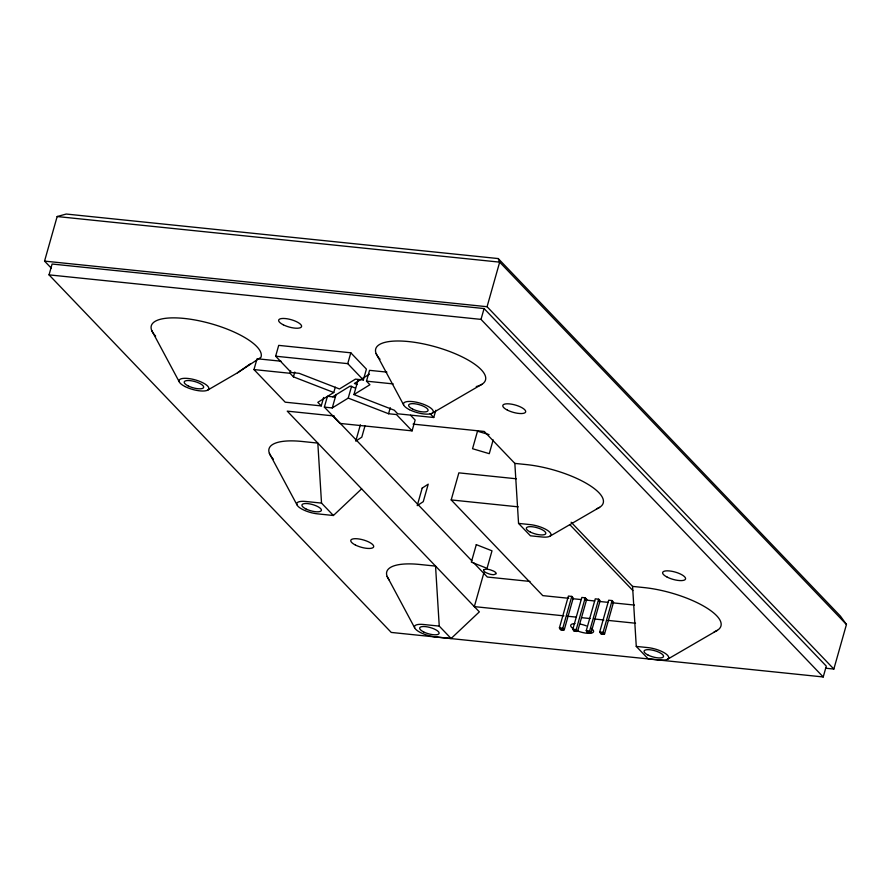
<?xml version="1.0" encoding="UTF-8"?>
<svg xmlns="http://www.w3.org/2000/svg" width="891" height="891" viewBox="0 0 891 891"><rect width="100%" height="100%" fill="white"/><g stroke="black" fill="none" stroke-linecap="round" stroke-linejoin="round"><path stroke-width="1.34" d="M51.277 268.124L44.55 261.108L57.158 216.535L66.246 214.04L498.225 258.568L840.436 616.138L846.45 624.48L833.842 669.052L825.545 668.194M49.038 274.862L52.101 264.026L484.08 308.553L826.291 666.123L823.217 676.96L391.249 632.432L49.038 274.862L481.006 319.39L823.217 676.96M323.622 397.486L321.239 405.906L285.198 402.186L253.968 369.565L256.697 359.942M275.642 356.211L278.705 345.374L350.809 352.803L366.413 369.119L363.35 379.945L355.453 379.132L339.493 388.966L299.153 373.329L291.257 372.516L275.642 356.211L347.746 363.639L363.35 379.945M335.283 387.184L333.78 392.497L293.44 376.86L290.02 373.284L290.7 370.879M293.44 376.86L294.798 372.048M410.551 415.228L415.139 420.029L412.076 430.865L339.983 423.425L324.369 407.12L327.431 396.283L335.339 397.096M324.369 407.12L332.265 407.933L336.085 394.446M347.746 363.639L350.809 352.803M332.265 407.933L348.225 398.099L351.611 386.159M435.799 410.283L433.75 417.5L397.698 413.792L394.279 410.205L353.95 394.568L358.071 379.978M353.95 394.568L369.899 384.734L366.479 381.159L369.542 370.333L386.906 372.115M360.365 424.851L355.765 441.112L361.791 437.18L364.976 425.92M348.225 398.099L388.565 413.736L390.269 407.722M481.006 319.39L484.08 308.553M833.842 669.052L487.065 306.716L499.673 262.143L498.225 258.568M568.77 598.295L542.764 595.622L451.191 499.929L458.854 472.854L516.323 478.779M493.168 439.909L489.27 453.675L472.542 448.719L477.498 431.211L489.081 434.63M483.902 572.779L474.324 606.615L563.88 615.848M571.788 596.413L562.789 628.211L562.11 629.302L560.316 629.124L559.414 627.865L568.402 596.068L571.788 596.413L573.258 597.95L564.259 629.748L561.096 629.937L560.316 629.124M585.22 597.805L576.221 629.603L575.541 630.694L573.748 630.505L572.835 629.246L581.834 597.449L585.22 597.805L586.69 599.331L577.691 631.129L574.528 631.318L573.748 630.505M598.652 599.186L589.653 630.984L588.973 632.075L587.18 631.886L586.267 630.639L595.266 598.841L598.652 599.186L600.122 600.712L591.123 632.51L587.96 632.699L587.18 631.886M612.084 600.567L603.084 632.365L601.38 634.091L599.699 632.02L608.698 600.222L612.084 600.567L613.554 602.104L604.555 633.902L601.38 634.091L599.699 632.02L603.084 632.365L604.555 633.902L601.169 633.546M333.401 515.499L321.528 503.103L305.724 501.466A15.448 4.956 15.8 0 0 297.962 506.255A15.448 4.956 15.8 0 0 317.597 513.862L333.401 515.499L361.623 488.858M451.113 638.502L439.252 626.106L423.448 624.48A15.448 4.956 15.8 0 0 415.685 629.258A15.448 4.956 15.8 0 0 435.309 636.876L451.113 638.502L479.347 611.861L287.247 411.141L334.259 415.986M207.815 390.046L237.507 372.794L250.449 363.762M237.507 372.794L260.952 357.291A57.046 18.288 15.8 0 0 198.136 320.582A57.046 18.288 15.8 0 0 155.624 336.13M333.78 392.497L317.82 402.331L321.239 405.906M332.699 396.829L350.152 386.07L355.342 388.086M369.498 374.153L354.373 383.475L356.968 384.478M432.235 413.179L481.864 384.333M549.959 536.182L599.587 507.347M667.682 659.184L717.311 630.349M57.158 216.535L499.673 262.143L846.45 624.48M44.55 261.108L487.065 306.716M257.031 358.739L281.021 361.211M253.968 369.565L290.02 373.284M366.479 381.159L393.187 383.91M388.565 413.736L396.462 414.549L412.076 430.865M413.068 424.116L484.27 431.456L514.842 463.398L518.551 523.407L530.423 535.803L542.006 536.995A15.448 4.956 15.8 0 0 549.769 532.205A15.448 4.956 15.8 0 0 530.145 524.599L518.551 523.407M514.842 463.398L526.436 464.59A57.046 18.288 15.8 0 1 589.185 485.06A57.046 18.288 15.8 0 1 596.502 508.806M451.191 499.929L518.239 506.845M571.131 522.204L632.565 586.401L644.16 587.592A57.046 18.288 15.8 0 1 706.908 608.063A57.046 18.288 15.8 0 1 714.226 631.808M529.989 581.433L487.332 577.034L473.889 562.989M584.429 599.097L586.69 599.331M572.868 598.719L581.077 599.565M585.187 599.988L594.765 600.98M598.863 601.403L608.442 602.394M612.551 602.817L634.448 605.067M566.643 616.138L576.288 617.129M581.801 617.697L590.065 618.543M594.197 618.978L603.842 619.969M607.974 620.392L635.528 623.232M600.612 633.278L603.185 634.269M561.998 629.514L564.259 629.748L562.789 628.211L559.414 627.865L561.096 629.937M574.305 630.783L577.691 631.129L576.221 629.603L572.835 629.246L574.528 631.318M587.737 632.165L591.123 632.51L589.653 630.984L586.267 630.639L587.96 632.699M636.274 646.409L647.868 647.601A15.448 4.956 15.8 0 1 667.493 655.219A15.448 4.956 15.8 0 1 659.73 659.997L648.136 658.805L636.274 646.409L632.565 586.401M569.906 524.743L632.866 590.533M429.963 413.547L433.75 417.5M588.973 632.075L589.753 632.888M575.541 630.694L576.321 631.507M562.11 629.302L562.889 630.115M332.677 415.44L471.963 560.974M376.102 353.515L403.59 404.826M387.128 576.388L414.616 627.71M269.405 453.385L296.892 504.696M151.682 330.383L179.169 381.693M439.252 626.106L435.543 566.097L419.739 564.471A57.046 18.288 15.8 0 0 389.356 580.164M321.528 503.103L317.82 443.094L302.016 441.457A57.046 18.288 15.8 0 0 273.348 459.132M591.134 628.289A11.884 3.809 15.8 0 1 591.357 633.145A11.884 3.809 15.8 0 1 577.914 631.073M573.147 628.656A11.884 3.809 15.8 0 1 575.007 623.589M580.464 624.145A11.884 3.809 15.8 0 1 586.367 625.872M380.045 359.262A57.046 18.288 15.8 0 1 435.744 346.911A57.046 18.288 15.8 0 1 476.251 386.571M422.189 488.101L417.233 505.62L423.258 501.678L428.215 484.169L422.189 488.101M476.295 544.635L471.339 562.143L487.043 568.324L491.999 550.816L476.295 544.635M484.013 569.616L483.624 570.073A6.85 2.194 15.8 0 0 486.196 572.757L489.237 573.96A6.337 2.038 15.8 0 0 493.87 574.673L496.176 573.782A6.85 2.194 15.8 0 0 493.603 571.098L490.551 569.906A6.337 2.038 15.8 0 0 485.929 569.182L484.013 569.616M667.259 577.168A11.884 3.809 15.8 0 0 685.513 579.05A11.884 3.809 15.8 0 0 669.542 570.953A11.884 3.809 15.8 0 0 667.259 577.168M507.391 410.116A11.884 3.809 15.8 0 0 525.634 411.998A11.884 3.809 15.8 0 0 509.674 403.913A11.884 3.809 15.8 0 0 507.391 410.116M355.398 545.025A11.884 3.809 15.8 0 0 373.641 546.907A11.884 3.809 15.8 0 0 357.681 538.81A11.884 3.809 15.8 0 0 355.398 545.025M283.271 324.792A11.884 3.809 15.8 0 0 301.526 326.674A11.884 3.809 15.8 0 0 285.554 318.577A11.884 3.809 15.8 0 0 283.271 324.792M409.459 409.671A15.448 4.956 15.8 0 0 433.182 412.121A15.448 4.956 15.8 0 0 412.422 401.596A15.448 4.956 15.8 0 0 409.459 409.671M412.544 409.025A10.102 3.241 15.8 0 0 428.048 410.617A10.102 3.241 15.8 0 0 414.482 403.746A10.102 3.241 15.8 0 0 412.544 409.025M185.038 386.538A15.448 4.956 15.8 0 0 208.772 388.988A15.448 4.956 15.8 0 0 188.012 378.463A15.448 4.956 15.8 0 0 185.038 386.538M188.124 385.892A10.102 3.241 15.8 0 0 203.638 387.485A10.102 3.241 15.8 0 0 190.061 380.613A10.102 3.241 15.8 0 0 188.124 385.892M423.57 631.897A10.102 3.241 15.8 0 0 439.074 633.501A10.102 3.241 15.8 0 0 425.508 626.618A10.102 3.241 15.8 0 0 423.57 631.897M647.98 655.03A10.102 3.241 15.8 0 0 663.494 656.634A10.102 3.241 15.8 0 0 649.918 649.751A10.102 3.241 15.8 0 0 647.98 655.03M530.256 532.027A10.102 3.241 15.8 0 0 545.771 533.62A10.102 3.241 15.8 0 0 532.194 526.748A10.102 3.241 15.8 0 0 530.256 532.027M305.847 508.895A10.102 3.241 15.8 0 0 321.361 510.498A10.102 3.241 15.8 0 0 307.785 503.615A10.102 3.241 15.8 0 0 305.847 508.895"/></g></svg>
